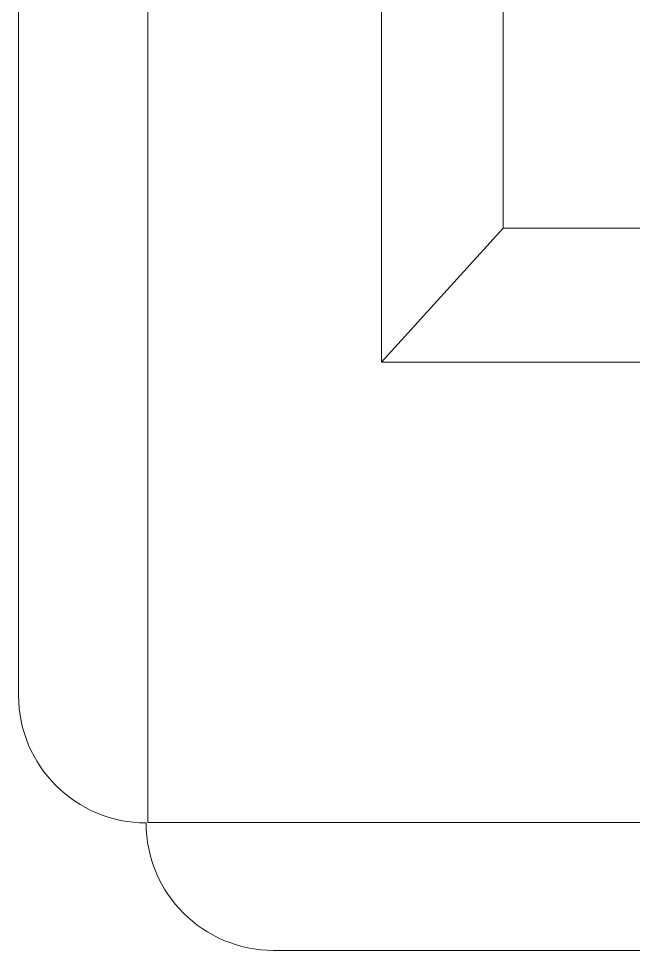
# Model space of a CAD drawing. Header units: millimetres. Extents: x 11 to 203, y -134 to -23.
# Drawn here: x 11 to 47.7, y -133.9 to -78.3 of the extents above; entities that cross this region are included whole.
import ezdxf

# ---------------------------------------------------------------- set-up
doc = ezdxf.new("R2010")
doc.units = ezdxf.units.MM
doc.header["$MEASUREMENT"] = 0
doc.linetypes.add('AI-Linetype-2', pattern=[1.411111, 0.705556, -0.705556])
doc.linetypes.add('AI-Linetype-3', pattern=[1.411111, 0.705556, -0.705556])
doc.layers.add('Layer 3', color=7, linetype='Continuous', lineweight=0)

# ---------------------------------------------------------------- blocks, each defined once
blk = doc.blocks.new('Block_1')
at = {"layer": 'Layer 3', "color": 250, "linetype": 'AI-Linetype-3', "lineweight": 0}
blk.add_line((18.697, -125.236), (18.697, -31.044), dxfattribs=at)
at = {"layer": 'Layer 3', "color": 250, "linetype": 'AI-Linetype-2', "lineweight": 0}
blk.add_line((194.028, -126.294), (19.403, -126.294), dxfattribs=at)
at = {"layer": 'Layer 3', "color": 250, "lineweight": 0}
blk.add_lwpolyline([(19.05, -126.294), (18.697, -126.294), (18.697, -125.942)], dxfattribs=at)
blk = doc.blocks.new('Block_0')
at = {"layer": 'Layer 3'}
blk.add_lwpolyline([(18.697, -30.339), (195.086, -30.339), (195.086, -126.294), (18.697, -126.294), (18.697, -30.339)], dxfattribs=at)
blk.add_blockref('Block_1', (0, 0), dxfattribs=at)
blk = doc.blocks.new('Block_3')
at = {"layer": 'Layer 3', "color": 250, "lineweight": 0}
for points, knots in [([(73.637, -98.824), (73.637, -98.824), (32.637, -98.824), (32.637, -98.824), (32.637, -98.824), (32.637, -57.824), (32.637, -57.824), (32.637, -57.824), (73.637, -57.824), (73.637, -57.824), (73.637, -57.824), (73.637, -98.824), (73.637, -98.824)], [0, 0, 0, 0, 1, 1, 1, 2, 2, 2, 3, 3, 3, 4, 4, 4, 4]), ([(32.639, -79.146), (32.639, -79.146), (32.636, -79.146), (32.636, -79.146), (32.636, -79.146), (32.636, -78.441), (32.636, -78.441), (32.636, -78.441), (32.639, -78.441), (32.639, -78.441), (32.639, -78.441), (32.639, -79.146), (32.639, -79.146)], [0, 0, 0, 0, 1, 1, 1, 2, 2, 2, 3, 3, 3, 4, 4, 4, 4]), ([(32.639, -80.557), (32.639, -80.557), (32.636, -80.557), (32.636, -80.557), (32.636, -80.557), (32.636, -79.852), (32.636, -79.852), (32.636, -79.852), (32.639, -79.852), (32.639, -79.852), (32.639, -79.852), (32.639, -80.557), (32.639, -80.557)], [0, 0, 0, 0, 1, 1, 1, 2, 2, 2, 3, 3, 3, 4, 4, 4, 4]), ([(32.639, -81.968), (32.639, -81.968), (32.636, -81.968), (32.636, -81.968), (32.636, -81.968), (32.636, -81.263), (32.636, -81.263), (32.636, -81.263), (32.639, -81.263), (32.639, -81.263), (32.639, -81.263), (32.639, -81.968), (32.639, -81.968)], [0, 0, 0, 0, 1, 1, 1, 2, 2, 2, 3, 3, 3, 4, 4, 4, 4]), ([(32.639, -83.379), (32.639, -83.379), (32.636, -83.379), (32.636, -83.379), (32.636, -83.379), (32.636, -82.674), (32.636, -82.674), (32.636, -82.674), (32.639, -82.674), (32.639, -82.674), (32.639, -82.674), (32.639, -83.379), (32.639, -83.379)], [0, 0, 0, 0, 1, 1, 1, 2, 2, 2, 3, 3, 3, 4, 4, 4, 4]), ([(32.639, -84.791), (32.639, -84.791), (32.636, -84.791), (32.636, -84.791), (32.636, -84.791), (32.636, -84.085), (32.636, -84.085), (32.636, -84.085), (32.639, -84.085), (32.639, -84.085), (32.639, -84.085), (32.639, -84.791), (32.639, -84.791)], [0, 0, 0, 0, 1, 1, 1, 2, 2, 2, 3, 3, 3, 4, 4, 4, 4]), ([(32.639, -86.202), (32.639, -86.202), (32.636, -86.202), (32.636, -86.202), (32.636, -86.202), (32.636, -85.496), (32.636, -85.496), (32.636, -85.496), (32.639, -85.496), (32.639, -85.496), (32.639, -85.496), (32.639, -86.202), (32.639, -86.202)], [0, 0, 0, 0, 1, 1, 1, 2, 2, 2, 3, 3, 3, 4, 4, 4, 4]), ([(32.639, -87.613), (32.639, -87.613), (32.636, -87.613), (32.636, -87.613), (32.636, -87.613), (32.636, -86.907), (32.636, -86.907), (32.636, -86.907), (32.639, -86.907), (32.639, -86.907), (32.639, -86.907), (32.639, -87.613), (32.639, -87.613)], [0, 0, 0, 0, 1, 1, 1, 2, 2, 2, 3, 3, 3, 4, 4, 4, 4]), ([(32.639, -89.024), (32.639, -89.024), (32.636, -89.024), (32.636, -89.024), (32.636, -89.024), (32.636, -88.318), (32.636, -88.318), (32.636, -88.318), (32.639, -88.318), (32.639, -88.318), (32.639, -88.318), (32.639, -89.024), (32.639, -89.024)], [0, 0, 0, 0, 1, 1, 1, 2, 2, 2, 3, 3, 3, 4, 4, 4, 4]), ([(32.639, -90.435), (32.639, -90.435), (32.636, -90.435), (32.636, -90.435), (32.636, -90.435), (32.636, -89.729), (32.636, -89.729), (32.636, -89.729), (32.639, -89.729), (32.639, -89.729), (32.639, -89.729), (32.639, -90.435), (32.639, -90.435)], [0, 0, 0, 0, 1, 1, 1, 2, 2, 2, 3, 3, 3, 4, 4, 4, 4]), ([(32.639, -91.846), (32.639, -91.846), (32.636, -91.846), (32.636, -91.846), (32.636, -91.846), (32.636, -91.141), (32.636, -91.141), (32.636, -91.141), (32.639, -91.141), (32.639, -91.141), (32.639, -91.141), (32.639, -91.846), (32.639, -91.846)], [0, 0, 0, 0, 1, 1, 1, 2, 2, 2, 3, 3, 3, 4, 4, 4, 4]), ([(32.639, -93.257), (32.639, -93.257), (32.636, -93.257), (32.636, -93.257), (32.636, -93.257), (32.636, -92.552), (32.636, -92.552), (32.636, -92.552), (32.639, -92.552), (32.639, -92.552), (32.639, -92.552), (32.639, -93.257), (32.639, -93.257)], [0, 0, 0, 0, 1, 1, 1, 2, 2, 2, 3, 3, 3, 4, 4, 4, 4]), ([(32.639, -94.668), (32.639, -94.668), (32.636, -94.668), (32.636, -94.668), (32.636, -94.668), (32.636, -93.963), (32.636, -93.963), (32.636, -93.963), (32.639, -93.963), (32.639, -93.963), (32.639, -93.963), (32.639, -94.668), (32.639, -94.668)], [0, 0, 0, 0, 1, 1, 1, 2, 2, 2, 3, 3, 3, 4, 4, 4, 4]), ([(32.639, -96.079), (32.639, -96.079), (32.636, -96.079), (32.636, -96.079), (32.636, -96.079), (32.636, -95.374), (32.636, -95.374), (32.636, -95.374), (32.639, -95.374), (32.639, -95.374), (32.639, -95.374), (32.639, -96.079), (32.639, -96.079)], [0, 0, 0, 0, 1, 1, 1, 2, 2, 2, 3, 3, 3, 4, 4, 4, 4]), ([(32.639, -97.491), (32.639, -97.491), (32.636, -97.491), (32.636, -97.491), (32.636, -97.491), (32.636, -96.785), (32.636, -96.785), (32.636, -96.785), (32.639, -96.785), (32.639, -96.785), (32.639, -96.785), (32.639, -97.491), (32.639, -97.491)], [0, 0, 0, 0, 1, 1, 1, 2, 2, 2, 3, 3, 3, 4, 4, 4, 4]), ([(32.715, -98.825), (32.715, -98.825), (32.636, -98.825), (32.636, -98.825), (32.636, -98.825), (32.636, -98.196), (32.636, -98.196), (32.636, -98.196), (32.639, -98.196), (32.639, -98.196), (32.639, -98.196), (32.639, -98.822), (32.639, -98.822), (32.639, -98.822), (32.715, -98.822), (32.715, -98.822), (32.715, -98.822), (32.715, -98.825), (32.715, -98.825)], [0, 0, 0, 0, 1, 1, 1, 2, 2, 2, 3, 3, 3, 4, 4, 4, 5, 5, 5, 6, 6, 6, 6]), ([(34.126, -98.825), (34.126, -98.825), (33.421, -98.825), (33.421, -98.825), (33.421, -98.825), (33.421, -98.822), (33.421, -98.822), (33.421, -98.822), (34.126, -98.822), (34.126, -98.822), (34.126, -98.822), (34.126, -98.825), (34.126, -98.825)], [0, 0, 0, 0, 1, 1, 1, 2, 2, 2, 3, 3, 3, 4, 4, 4, 4]), ([(35.538, -98.825), (35.538, -98.825), (34.832, -98.825), (34.832, -98.825), (34.832, -98.825), (34.832, -98.822), (34.832, -98.822), (34.832, -98.822), (35.538, -98.822), (35.538, -98.822), (35.538, -98.822), (35.538, -98.825), (35.538, -98.825)], [0, 0, 0, 0, 1, 1, 1, 2, 2, 2, 3, 3, 3, 4, 4, 4, 4]), ([(36.949, -98.825), (36.949, -98.825), (36.243, -98.825), (36.243, -98.825), (36.243, -98.825), (36.243, -98.822), (36.243, -98.822), (36.243, -98.822), (36.949, -98.822), (36.949, -98.822), (36.949, -98.822), (36.949, -98.825), (36.949, -98.825)], [0, 0, 0, 0, 1, 1, 1, 2, 2, 2, 3, 3, 3, 4, 4, 4, 4]), ([(38.36, -98.825), (38.36, -98.825), (37.654, -98.825), (37.654, -98.825), (37.654, -98.825), (37.654, -98.822), (37.654, -98.822), (37.654, -98.822), (38.36, -98.822), (38.36, -98.822), (38.36, -98.822), (38.36, -98.825), (38.36, -98.825)], [0, 0, 0, 0, 1, 1, 1, 2, 2, 2, 3, 3, 3, 4, 4, 4, 4]), ([(39.771, -98.825), (39.771, -98.825), (39.065, -98.825), (39.065, -98.825), (39.065, -98.825), (39.065, -98.822), (39.065, -98.822), (39.065, -98.822), (39.771, -98.822), (39.771, -98.822), (39.771, -98.822), (39.771, -98.825), (39.771, -98.825)], [0, 0, 0, 0, 1, 1, 1, 2, 2, 2, 3, 3, 3, 4, 4, 4, 4]), ([(41.182, -98.825), (41.182, -98.825), (40.476, -98.825), (40.476, -98.825), (40.476, -98.825), (40.476, -98.822), (40.476, -98.822), (40.476, -98.822), (41.182, -98.822), (41.182, -98.822), (41.182, -98.822), (41.182, -98.825), (41.182, -98.825)], [0, 0, 0, 0, 1, 1, 1, 2, 2, 2, 3, 3, 3, 4, 4, 4, 4]), ([(42.593, -98.825), (42.593, -98.825), (41.888, -98.825), (41.888, -98.825), (41.888, -98.825), (41.888, -98.822), (41.888, -98.822), (41.888, -98.822), (42.593, -98.822), (42.593, -98.822), (42.593, -98.822), (42.593, -98.825), (42.593, -98.825)], [0, 0, 0, 0, 1, 1, 1, 2, 2, 2, 3, 3, 3, 4, 4, 4, 4]), ([(44.004, -98.825), (44.004, -98.825), (43.299, -98.825), (43.299, -98.825), (43.299, -98.825), (43.299, -98.822), (43.299, -98.822), (43.299, -98.822), (44.004, -98.822), (44.004, -98.822), (44.004, -98.822), (44.004, -98.825), (44.004, -98.825)], [0, 0, 0, 0, 1, 1, 1, 2, 2, 2, 3, 3, 3, 4, 4, 4, 4]), ([(45.415, -98.825), (45.415, -98.825), (44.71, -98.825), (44.71, -98.825), (44.71, -98.825), (44.71, -98.822), (44.71, -98.822), (44.71, -98.822), (45.415, -98.822), (45.415, -98.822), (45.415, -98.822), (45.415, -98.825), (45.415, -98.825)], [0, 0, 0, 0, 1, 1, 1, 2, 2, 2, 3, 3, 3, 4, 4, 4, 4]), ([(46.826, -98.825), (46.826, -98.825), (46.121, -98.825), (46.121, -98.825), (46.121, -98.825), (46.121, -98.822), (46.121, -98.822), (46.121, -98.822), (46.826, -98.822), (46.826, -98.822), (46.826, -98.822), (46.826, -98.825), (46.826, -98.825)], [0, 0, 0, 0, 1, 1, 1, 2, 2, 2, 3, 3, 3, 4, 4, 4, 4]), ([(48.238, -98.825), (48.238, -98.825), (47.532, -98.825), (47.532, -98.825), (47.532, -98.825), (47.532, -98.822), (47.532, -98.822), (47.532, -98.822), (48.238, -98.822), (48.238, -98.822), (48.238, -98.822), (48.238, -98.825), (48.238, -98.825)], [0, 0, 0, 0, 1, 1, 1, 2, 2, 2, 3, 3, 3, 4, 4, 4, 4])]:
    blk.add_open_spline(points, degree=3, knots=knots, dxfattribs=at)

msp = doc.modelspace()

# ---------------------------------------------------------------- linework, layer by layer
at = {"layer": 'Layer 3', "color": 250, "lineweight": 0}
msp.add_line((39.899, -90.824), (32.637, -98.824), dxfattribs=at)
msp.add_lwpolyline([(66.376, -90.824), (39.899, -90.824), (39.899, -65.824), (66.376, -65.824)], close=True, dxfattribs=at)
msp.add_open_spline([(202.502, -37.927), (202.502, -37.927), (202.502, -118.72), (202.502, -118.72), (202.502, -122.918), (199.097, -126.323), (194.899, -126.323), (194.899, -130.521), (191.495, -133.925), (187.297, -133.925), (187.297, -133.925), (26.19, -133.925), (26.19, -133.925), (24.091, -133.925), (22.19, -133.075), (20.814, -131.699), (19.438, -130.323), (18.588, -128.422), (18.588, -126.323), (14.39, -126.323), (10.986, -122.918), (10.986, -118.72), (10.986, -118.72), (10.986, -37.927), (10.986, -37.927), (10.986, -35.828), (11.836, -33.927), (13.212, -32.551), (14.587, -31.175), (16.489, -30.325), (18.588, -30.325), (18.588, -26.123), (21.992, -22.722), (26.19, -22.722), (26.19, -22.722), (187.297, -22.722), (187.297, -22.722), (189.396, -22.722), (191.297, -23.573), (192.673, -24.948), (194.049, -26.324), (194.899, -28.222), (194.899, -30.325), (196.998, -30.325), (198.9, -31.175), (200.275, -32.551), (201.651, -33.927), (202.502, -35.828), (202.502, -37.927)], degree=3, knots=[0, 0, 0, 0, 1, 1, 1, 2, 2, 2, 3, 3, 3, 4, 4, 4, 5, 5, 5, 6, 6, 6, 7, 7, 7, 8, 8, 8, 9, 9, 9, 10, 10, 10, 11, 11, 11, 12, 12, 12, 13, 13, 13, 14, 14, 14, 15, 15, 15, 16, 16, 16, 16], dxfattribs=at)

# ---------------------------------------------------------------- block references
at = {"layer": 'Layer 3'}
for name in ['Block_0', 'Block_3']:
    msp.add_blockref(name, (0, 0), dxfattribs=at)

doc.saveas('drawing.dxf')
